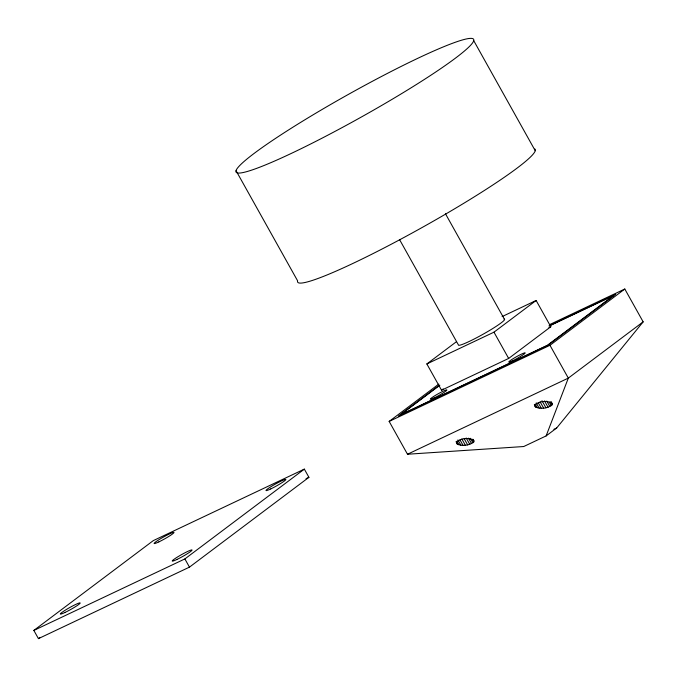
<?xml version="1.0" encoding="UTF-8"?>
<svg xmlns="http://www.w3.org/2000/svg" width="677" height="677" viewBox="0 0 677 677"><rect width="100%" height="100%" fill="white"/><g stroke="black" fill="none" stroke-linecap="round" stroke-linejoin="round"><path stroke-width="1.02" d="M473.765 441.937L473.672 440.262C468.577 437.325 460.961 438.197 456.493 441.954L456.586 443.63C461.68 446.566 469.296 445.694 473.765 441.937L472.284 439.288M552.077 404.863L551.975 403.187C546.881 400.251 539.273 401.123 534.796 404.888L534.898 406.564C539.992 409.492 547.6 408.629 552.077 404.863L550.596 402.223M438.764 384.113L389.148 421.416L407.495 454.242L523.744 446.524L546.119 435.929L568.316 378.113L643.15 321.854L624.803 289.02L549.631 324.605M546.119 435.929L556.663 428.008L643.15 321.854M33.85 630.422L153.307 540.61L304.337 469.119L308.924 477.319L189.467 567.131L38.437 638.631L33.85 630.422L184.88 558.931L304.337 469.119M38.437 638.631L40.121 637.362M502.106 316.582L536.133 300.478L550.816 326.737L508.655 358.438L441.531 390.214L426.848 363.947L456.366 341.758M426.848 363.947L493.973 332.17L536.133 300.478M439.28 385.281L398.254 416.127L547.888 345.295L615.698 294.309L548.979 325.891M439.83 385.255L400.53 414.806L547.363 345.295L613.421 295.637L549.538 325.874M441.531 390.214L443.215 388.945M389.148 421.416L549.969 345.287L624.803 289.02M548.92 327.634L550.816 326.737M306.055 478.681L308.924 477.319M407.495 454.242L568.316 378.113L549.969 345.287M553.862 429.328L556.663 428.008M473.714 40.645A136.009 13.032 -29.2 0 1 291.66 153.247A136.009 13.032 -29.2 0 1 299.327 123.197A136.009 13.032 -29.2 0 1 473.714 40.645L535.228 150.709M550.985 401.419L552.33 404M445.449 213.729L504.602 319.561M549.216 402.121L551.23 405.735M546.804 401.08L549.859 406.547M544.511 400.919L548.048 407.241M541.981 400.725L545.924 407.774M540.144 401.884L543.631 408.113M538.35 402.917L541.321 408.231M536.226 402.874L539.154 408.121M535.253 404.152L537.284 407.791M493.973 332.17L508.655 358.438M534.339 404.584L535.837 407.258M399.565 239.607L458.388 344.864A26.445 2.539 -29.2 0 0 483.657 333.905A26.445 2.539 -29.2 0 0 504.035 319.121M473.028 439.288L474.018 441.065M470.397 438.29L472.927 442.809M468.492 438.146L471.547 443.613M466.199 437.985L469.736 444.315M464.16 438.679L467.612 444.848M461.841 438.958L465.319 445.187M460.038 439.982L463.009 445.305M457.914 439.948L460.851 445.195M456.941 441.218L458.972 444.857M456.027 441.649L457.525 444.324M236.078 170.748L297.592 280.811A136.009 13.032 -29.2 0 0 419.765 228.818A136.009 13.032 -29.2 0 0 534.788 148.999M184.88 558.931L189.467 567.131M176.892 559.481A11.331 1.083 -29.2 0 0 192.065 550.096A11.331 1.083 -29.2 0 0 177.535 556.976A11.331 1.083 -29.2 0 0 176.892 559.481M158.833 541.905A11.331 1.083 -29.2 0 0 174.006 532.52A11.331 1.083 -29.2 0 0 159.467 539.4A11.331 1.083 -29.2 0 0 158.833 541.905M65.026 612.44A11.331 1.083 -29.2 0 0 80.191 603.055A11.331 1.083 -29.2 0 0 65.661 609.935A11.331 1.083 -29.2 0 0 65.026 612.44M270.707 488.946A11.331 1.083 -29.2 0 0 285.872 479.57A11.331 1.083 -29.2 0 0 271.342 486.441A11.331 1.083 -29.2 0 0 270.707 488.946M512.565 360.79A9.444 0.905 -29.2 0 0 525.208 352.971A9.444 0.905 -29.2 0 0 513.098 358.708A9.444 0.905 -29.2 0 0 512.565 360.79M434.253 397.864A9.444 0.905 -29.2 0 0 446.896 390.045A9.444 0.905 -29.2 0 0 434.786 395.774A9.444 0.905 -29.2 0 0 434.253 397.864"/></g></svg>
